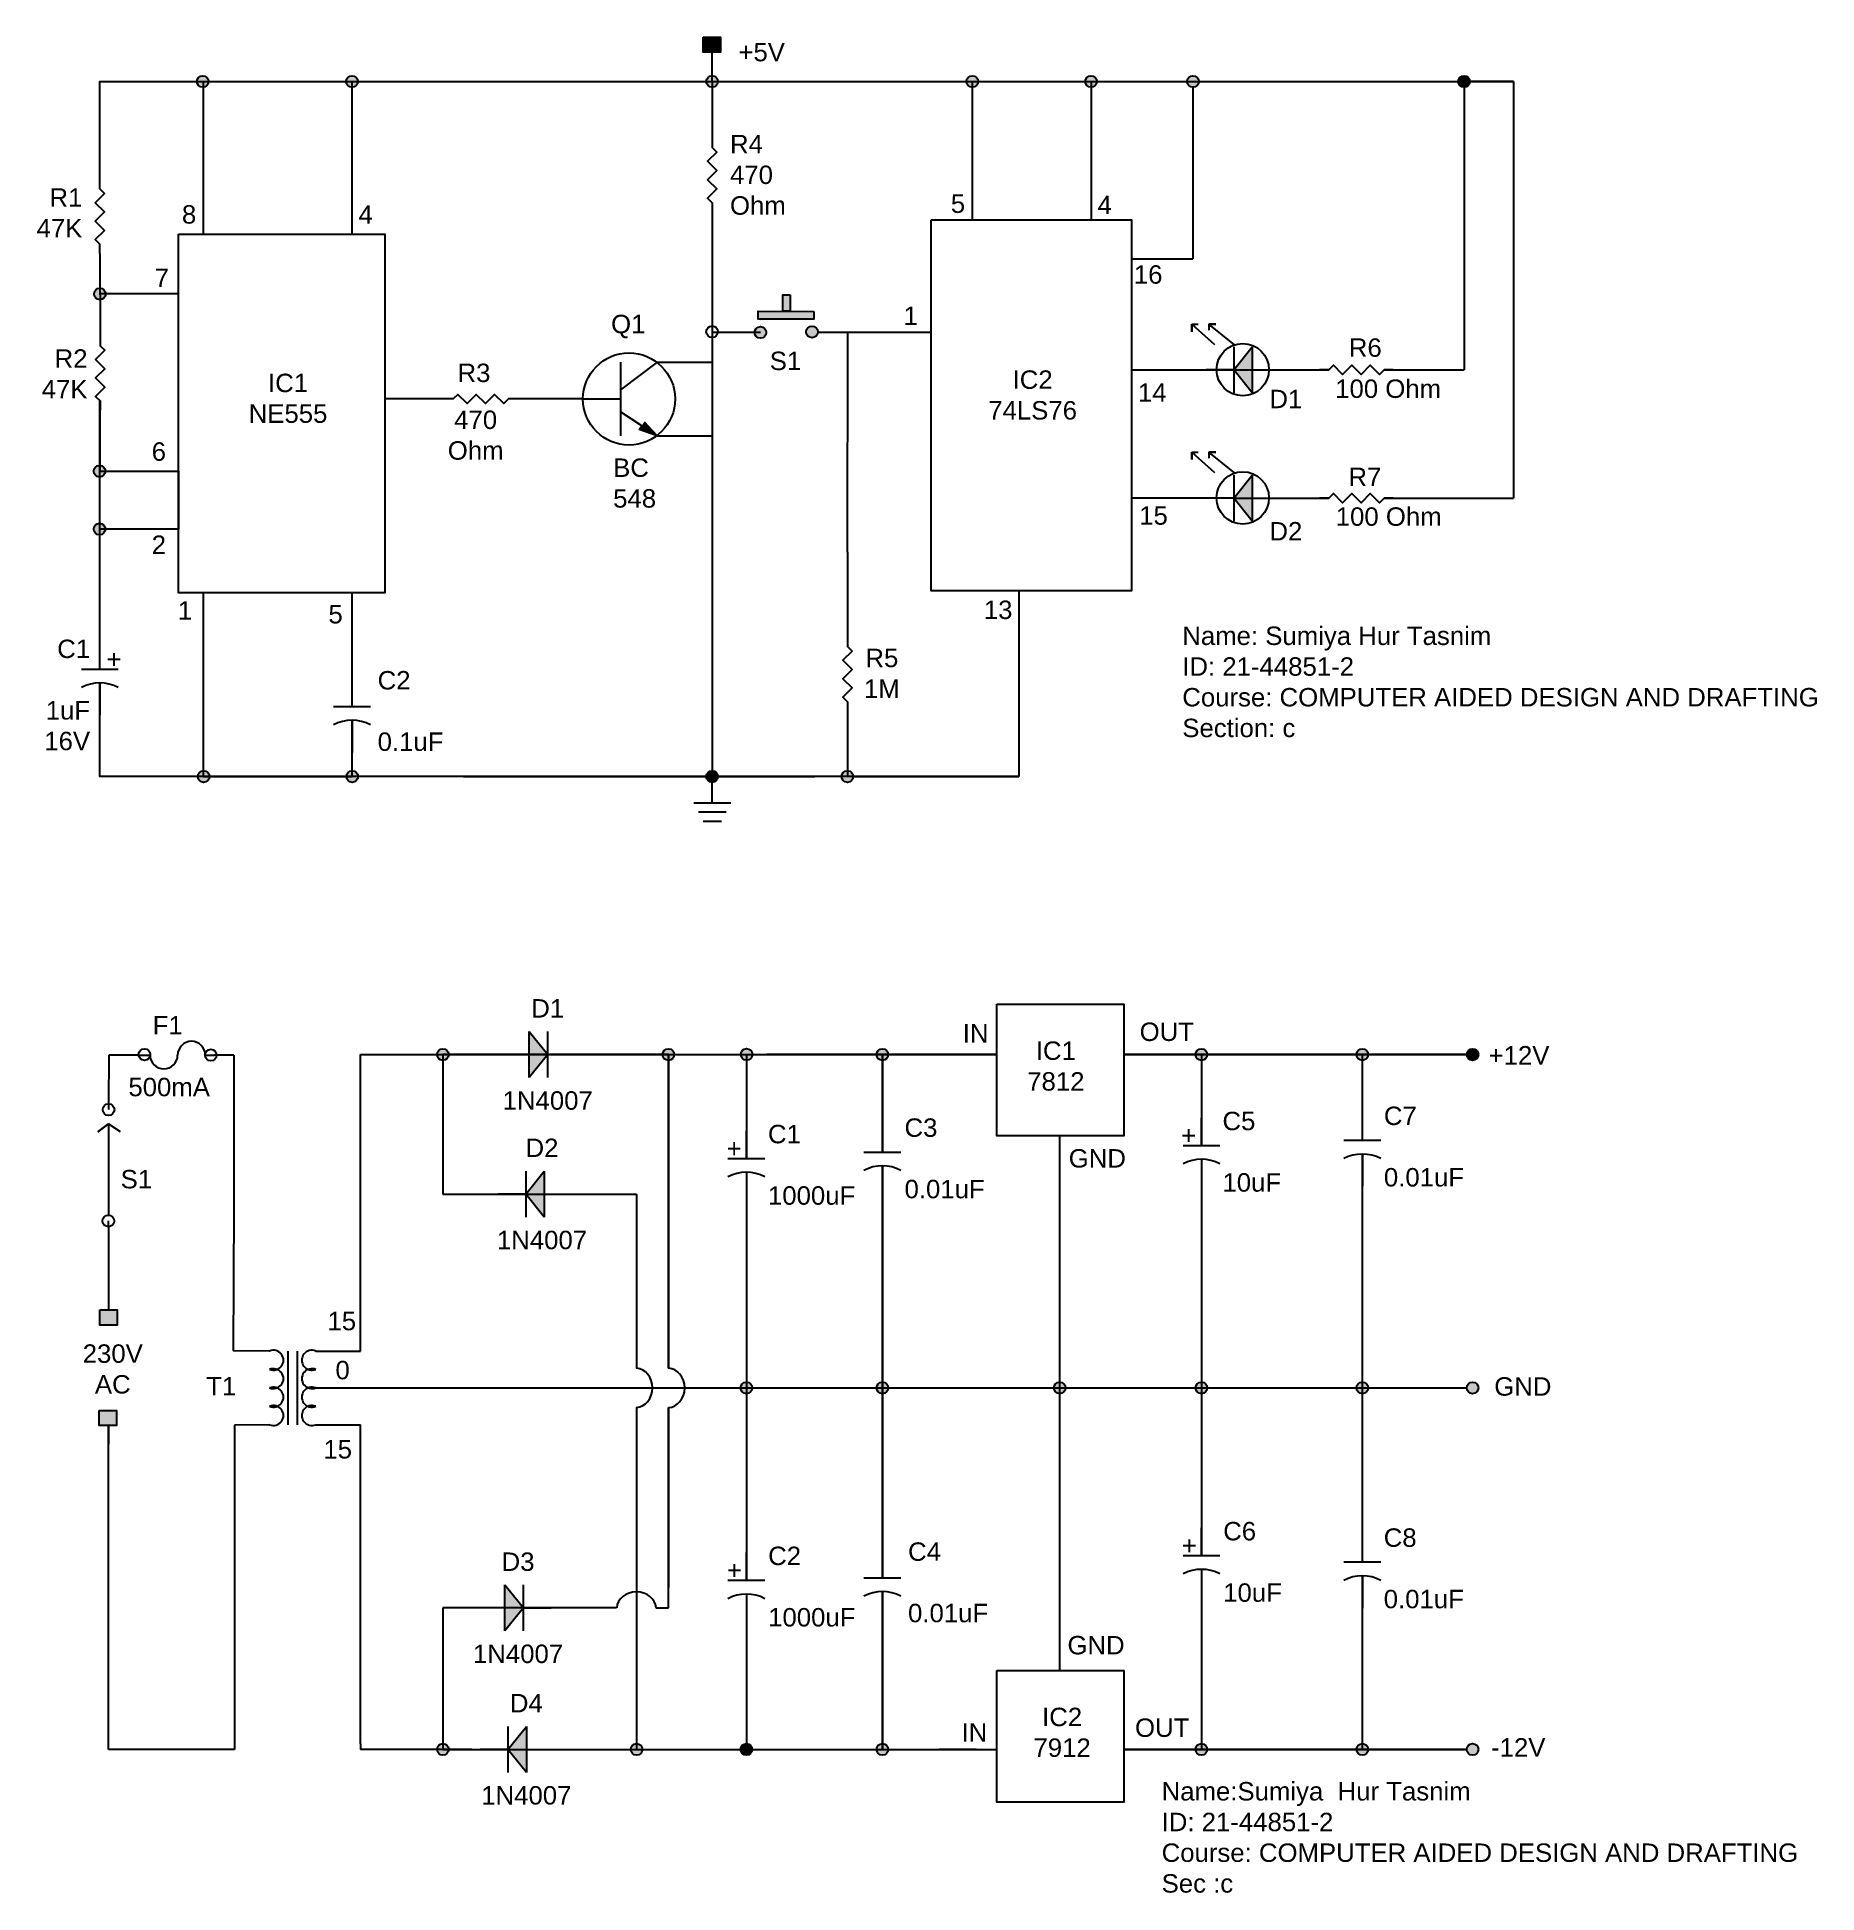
# Model space of a CAD drawing. Header units: inches. Extents: x -19.3 to -9.6, y 13.2 to 23.3.
import ezdxf

# ---------------------------------------------------------------- set-up
doc = ezdxf.new("R2010")
doc.units = ezdxf.units.IN
doc.header["$MEASUREMENT"] = 0

# ---------------------------------------------------------------- blocks, each defined once
blk = doc.blocks.new('Resistor')
at = {"color": 7}
blk.add_lwpolyline([(0, 0), (0.05, 0), (0.075, 0.025), (0.125, -0.025), (0.175, 0.025), (0.225, -0.025), (0.275, 0.025), (0.325, -0.025), (0.35, 0), (0.4, 0)], dxfattribs=at)
blk = doc.blocks.new('Capacitor')
at = {"color": 7}
for p, q in [((0.15, 0), (0, 0)), ((0.15, -0.1), (0.15, 0.1)), ((0.225, 0), (0.4, 0))]:
    blk.add_line(p, q, dxfattribs=at)
blk.add_arc((0.4375, 0), 0.2125, 151.9275, 208.0725, dxfattribs=at)
blk = doc.blocks.new('Transistor - NPN')
at = {"color": 7}
for p, q in [((0.199999, 0.2), (0.199999, -0.2)), ((0.399999, 0.2), (0.199999, 0.05)), ((0, 0), (0.199999, 0)), ((0.316132, -0.145536), (0.201153, -0.069033)), ((0.302516, -0.166503), (0.316132, -0.145536)), ((0.399999, -0.2), (0.302516, -0.166503)), ((0.329748, -0.124569), (0.399999, -0.2))]:
    blk.add_line(p, q, dxfattribs=at)
blk.add_solid([(0.302516, -0.166503), (0.399999, -0.2), (0.329748, -0.124569)], dxfattribs=at)
blk = doc.blocks.new('Ground')
at = {"color": 7}
for p, q in [((-0.1, 0), (0.1, 0)), ((0.075, -0.05), (-0.075, -0.05)), ((-0.05, -0.1), (0.05, -0.1))]:
    blk.add_line(p, q, dxfattribs=at)
blk = doc.blocks.new('Diode')
at = {"color": 7}
for p, q in [((0.15, 0.125), (0.25, 0)), ((0.15, -0.125), (0.15, 0.125)), ((0.25, -0.125), (0.25, 0.125)), ((0.15, 0), (0, 0)), ((0.25, 0), (0.15, -0.125)), ((0.25, 0), (0.4, 0))]:
    blk.add_line(p, q, dxfattribs=at)
blk.add_solid([(0.15, -0.125), (0.25, 0), (0.15, 0.125)], dxfattribs=at)
blk = doc.blocks.new('Transformer')
at = {"color": 7}
for p, q in [((0.1, 0), (0.1, 0.4)), ((0.15, 0.4), (0.15, 0))]:
    blk.add_line(p, q, dxfattribs=at)
for centre, start, end in [((0.021, 0.35), 247.3801, 112.6199), ((0.229, 0.35), 67.3801, 292.6199), ((0.021, 0.25), 247.3801, 112.6199), ((0.229, 0.25), 67.3801, 292.6199), ((0.021, 0.15), 247.3801, 112.6199), ((0.229, 0.15), 67.3801, 292.6199), ((0.021, 0.05), 247.3801, 112.6199), ((0.229, 0.05), 67.3801, 292.6199)]:
    blk.add_arc(centre, 0.0542, start, end, dxfattribs=at)
blk = doc.blocks.new('Fuse')
at = {"color": 7}
for p, q in [((0, 0), (0.05, 0)), ((0.35, 0), (0.4, 0))]:
    blk.add_line(p, q, dxfattribs=at)
for centre, start, end in [((0.125, 0), 180, 0), ((0.275, 0), 0, 180)]:
    blk.add_arc(centre, 0.075, start, end, dxfattribs=at)

msp = doc.modelspace()

# ---------------------------------------------------------------- hatches: boundary and pattern name
msp.add_hatch(color=152).paths.add_polyline_path([(-15.66, 23.281), (-15.566, 23.281), (-15.566, 23.199), (-15.66, 23.199)])
h = msp.add_hatch(color=256)
edge = h.paths.add_edge_path()
edge.add_arc((-13.002, 23.04), 0.0316, 0, 360)
edge = h.paths.add_edge_path()
edge.add_arc((-13.555, 23.04), 0.0316, 0, 360)
edge = h.paths.add_edge_path()
edge.add_arc((-14.199, 23.04), 0.0316, 0, 360)
edge = h.paths.add_edge_path()
edge.add_arc((-15.611, 23.04), 0.0316, 0, 360)
edge = h.paths.add_edge_path()
edge.add_arc((-17.565, 23.04), 0.0316, 0, 360)
edge = h.paths.add_edge_path()
edge.add_arc((-18.375, 23.04), 0.0316, 0, 360)
edge = h.paths.add_edge_path()
edge.add_arc((-18.933, 21.887), 0.0316, 0, 360)
edge = h.paths.add_edge_path()
edge.add_arc((-18.935, 20.611), 0.0316, 0, 360)
edge = h.paths.add_edge_path()
edge.add_arc((-18.935, 20.925), 0.0316, 0, 360)
edge = h.paths.add_edge_path()
edge.add_arc((-18.37, 19.268), 0.0316, 0, 360)
edge = h.paths.add_edge_path()
edge.add_arc((-17.564, 19.268), 0.0316, 0, 360)
edge = h.paths.add_edge_path()
edge.add_arc((-14.877, 19.268), 0.0316, 0, 360)
h = msp.add_hatch(color=256)
edge = h.paths.add_edge_path()
edge.add_arc((-11.531, 23.04), 0.0316, 0, 360)
h = msp.add_hatch(color=152)
h.paths.add_polyline_path([(-15.059, 21.792), (-15.059, 21.75), (-15.362, 21.751), (-15.362, 21.793)])
h.paths.add_polyline_path([(-15.187, 21.883), (-15.187, 21.793), (-15.228, 21.793), (-15.228, 21.883)])
edge = h.paths.add_edge_path()
edge.add_arc((-15.349, 21.678), 0.0316, 0, 360)
edge = h.paths.add_edge_path()
edge.add_arc((-15.069, 21.681), 0.0316, 0, 360)
h = msp.add_hatch(color=256)
edge = h.paths.add_edge_path()
edge.add_arc((-15.611, 19.268), 0.0316, 0, 360)
h = msp.add_hatch(color=256)
h.paths.add_polyline_path([(-18.933, 16.374), (-18.84, 16.374), (-18.84, 16.291), (-18.933, 16.291)])
h.paths.add_polyline_path([(-18.937, 15.828), (-18.843, 15.828), (-18.843, 15.745), (-18.937, 15.745)])
edge = h.paths.add_edge_path()
edge.add_arc((-17.072, 17.759), 0.0316, 0, 360)
edge = h.paths.add_edge_path()
edge.add_arc((-15.848, 17.759), 0.0316, 0, 360)
edge = h.paths.add_edge_path()
edge.add_arc((-15.424, 17.76), 0.0316, 0, 360)
edge = h.paths.add_edge_path()
edge.add_arc((-14.687, 17.759), 0.0316, 0, 360)
edge = h.paths.add_edge_path()
edge.add_arc((-15.425, 15.95), 0.0316, 0, 360)
edge = h.paths.add_edge_path()
edge.add_arc((-14.687, 15.95), 0.0316, 0, 360)
edge = h.paths.add_edge_path()
edge.add_arc((-13.725, 15.95), 0.0316, 0, 360)
edge = h.paths.add_edge_path()
edge.add_arc((-12.956, 15.95), 0.0316, 0, 360)
edge = h.paths.add_edge_path()
edge.add_arc((-12.083, 15.95), 0.0316, 0, 360)
edge = h.paths.add_edge_path()
edge.add_arc((-11.485, 15.95), 0.0316, 0, 360)
edge = h.paths.add_edge_path()
edge.add_arc((-12.083, 17.759), 0.0316, 0, 360)
edge = h.paths.add_edge_path()
edge.add_arc((-12.956, 17.759), 0.0316, 0, 360)
edge = h.paths.add_edge_path()
edge.add_arc((-14.687, 13.988), 0.0316, 0, 360)
edge = h.paths.add_edge_path()
edge.add_arc((-16.021, 13.988), 0.0316, 0, 360)
edge = h.paths.add_edge_path()
edge.add_arc((-17.072, 13.988), 0.0316, 0, 360)
edge = h.paths.add_edge_path()
edge.add_arc((-12.956, 13.988), 0.0316, 0, 360)
edge = h.paths.add_edge_path()
edge.add_arc((-12.083, 13.988), 0.0316, 0, 360)
edge = h.paths.add_edge_path()
edge.add_arc((-11.485, 13.988), 0.0316, 0, 360)
edge = h.paths.add_edge_path()
edge.add_line((-11.453, 17.759), (-13.377, 17.759))
h = msp.add_hatch(color=256)
edge = h.paths.add_edge_path()
edge.add_arc((-11.485, 17.759), 0.0316, 0, 360)
h = msp.add_hatch(color=256)
edge = h.paths.add_edge_path()
edge.add_arc((-15.425, 13.988), 0.0316, 0, 360)

# ---------------------------------------------------------------- linework, layer by layer
for p, q in [((-15.611, 23.04), (-15.611, 23.213)), ((-18.372, 23.04), (-18.372, 22.212)), ((-17.565, 22.212), (-17.565, 23.04)), ((-17.565, 23.04), (-16.96, 23.04)), ((-15.952, 23.04), (-15.541, 23.04)), ((-15.611, 23.04), (-15.611, 22.682)), ((-15.054, 23.04), (-14.359, 23.04)), ((-14.199, 22.29), (-14.199, 23.04)), ((-13.555, 23.04), (-13.555, 22.29)), ((-13.003, 23.04), (-11.263, 23.04)), ((-13.002, 23.008), (-13.002, 22.078)), ((-11.263, 23.04), (-11.531, 23.04)), ((-11.531, 23.008), (-11.531, 21.475)), ((-11.263, 23.04), (-11.263, 20.779)), ((-15.611, 22.382), (-15.611, 21.698)), ((-13.605, 22.29), (-13.471, 22.29)), ((-18.933, 22.107), (-18.932, 21.656)), ((-13.336, 22.078), (-13.002, 22.078)), ((-18.507, 21.887), (-18.933, 21.887)), ((-15.611, 21.698), (-15.611, 19.268)), ((-15.349, 21.678), (-15.611, 21.678)), ((-15.037, 21.68), (-14.423, 21.679)), ((-14.877, 20.486), (-14.875, 21.68)), ((-13.336, 21.708), (-13.336, 21.283)), ((-15.909, 21.517), (-15.611, 21.517)), ((-13.336, 21.475), (-12.782, 21.475)), ((-12.782, 21.475), (-12.265, 21.475)), ((-12.531, 21.475), (-12.319, 21.475)), ((-11.965, 21.475), (-11.531, 21.475)), ((-18.933, 21.306), (-18.933, 20.925)), ((-17.016, 21.317), (-17.386, 21.317)), ((-16.309, 21.317), (-16.716, 21.317)), ((-15.909, 21.117), (-15.611, 21.117)), ((-18.933, 20.925), (-18.507, 20.925)), ((-18.507, 20.925), (-18.507, 20.611)), ((-12.776, 20.779), (-13.336, 20.779)), ((-12.776, 20.779), (-12.265, 20.779)), ((-12.531, 20.779), (-12.319, 20.779)), ((-11.965, 20.779), (-11.263, 20.779)), ((-18.507, 20.611), (-18.933, 20.611)), ((-14.877, 20.486), (-14.877, 19.974)), ((-18.372, 20.264), (-18.372, 19.268)), ((-17.565, 19.648), (-17.565, 20.264)), ((-13.672, 20.276), (-14.098, 20.276)), ((-13.947, 20.276), (-13.947, 19.268)), ((-14.877, 19.674), (-14.877, 19.268)), ((-18.933, 19.529), (-18.933, 19.604)), ((-17.565, 19.268), (-17.565, 19.573)), ((-18.372, 19.268), (-17.565, 19.268)), ((-16.96, 19.268), (-15.054, 19.268)), ((-15.61, 19.125), (-15.611, 19.268)), ((-14.852, 19.268), (-13.947, 19.268)), ((-14.224, 19.268), (-14.426, 19.268)), ((-18.885, 17.756), (-18.886, 17.492)), ((-18.723, 17.756), (-18.885, 17.756)), ((-18.723, 17.756), (-18.711, 17.756)), ((-18.66, 17.756), (-18.661, 17.756)), ((-18.361, 17.756), (-18.362, 17.756)), ((-18.299, 17.756), (-18.311, 17.756)), ((-18.207, 17.756), (-18.299, 17.756)), ((-18.207, 17.756), (-18.207, 16.928)), ((-17.519, 16.931), (-17.519, 17.759)), ((-17.519, 17.759), (-16.914, 17.759)), ((-17.072, 17.759), (-17.072, 17.002)), ((-15.848, 17.759), (-17.072, 17.759)), ((-17.072, 17.759), (-17.072, 17.002)), ((-16.914, 17.759), (-15.906, 17.759)), ((-15.906, 17.759), (-15.495, 17.759)), ((-15.848, 17.759), (-15.848, 16.057)), ((-15.848, 16.057), (-15.848, 17.759)), ((-15.848, 16.057), (-15.848, 17.759)), ((-15.495, 17.759), (-14.067, 17.759)), ((-15.425, 17.759), (-15.425, 17.195)), ((-14.067, 17.759), (-15.315, 17.759)), ((-15.008, 17.759), (-14.313, 17.759)), ((-14.687, 17.759), (-14.687, 17.23)), ((-14.687, 17.23), (-14.687, 17.759)), ((-11.453, 17.759), (-13.377, 17.759)), ((-13.377, 17.759), (-12.956, 17.759)), ((-13.377, 17.759), (-11.453, 17.759)), ((-12.957, 17.759), (-11.453, 17.759)), ((-12.956, 17.759), (-12.956, 17.266)), ((-12.956, 17.728), (-12.956, 17.266)), ((-12.083, 17.294), (-12.083, 17.759)), ((-11.453, 17.759), (-11.485, 17.759)), ((-11.485, 17.759), (-11.485, 17.728)), ((-18.886, 17.492), (-18.886, 17.46)), ((-18.886, 17.383), (-18.945, 17.34)), ((-18.886, 17.383), (-18.887, 17.227)), ((-18.887, 17.227), (-18.887, 16.888)), ((-13.725, 14.417), (-13.725, 17.317)), ((-14.687, 17.155), (-14.687, 14.919)), ((-14.687, 14.919), (-14.687, 17.155)), ((-12.956, 17.191), (-12.956, 15.04)), ((-12.956, 17.191), (-12.956, 16.797)), ((-12.083, 15.005), (-12.083, 17.219)), ((-17.519, 16.15), (-17.519, 17.088)), ((-15.425, 17.12), (-15.425, 14.906)), ((-18.207, 16.928), (-18.209, 16.151)), ((-17.072, 17.002), (-16.021, 17.002)), ((-16.021, 17.002), (-16.021, 16.646)), ((-18.887, 16.827), (-18.887, 16.856)), ((-18.887, 16.827), (-18.887, 16.375)), ((-16.021, 16.646), (-16.021, 16.057)), ((-18.887, 16.375), (-18.887, 16.374)), ((-18.887, 16.292), (-18.887, 16.292)), ((-18.012, 16.15), (-18.209, 16.151)), ((-17.762, 16.15), (-17.519, 16.15)), ((-17.762, 15.95), (-11.517, 15.95)), ((-15.315, 15.95), (-14.687, 15.95)), ((-14.687, 15.95), (-14.687, 14.919)), ((-16.021, 15.843), (-16.021, 13.988)), ((-15.848, 14.756), (-15.848, 15.843)), ((-15.848, 14.866), (-15.848, 15.843)), ((-15.848, 15.843), (-15.848, 14.866)), ((-18.887, 15.745), (-18.887, 15.644)), ((-18.012, 15.75), (-18.203, 15.748)), ((-18.203, 15.748), (-18.203, 13.988)), ((-17.762, 15.75), (-17.519, 15.75)), ((-17.518, 14.019), (-17.519, 15.75)), ((-12.956, 14.965), (-12.956, 13.988)), ((-12.083, 13.988), (-12.083, 14.93)), ((-15.425, 14.831), (-15.425, 13.988)), ((-14.687, 13.988), (-14.687, 14.844)), ((-14.687, 14.844), (-14.687, 13.988)), ((-14.687, 14.844), (-14.687, 13.988)), ((-16.129, 14.756), (-17.072, 14.756)), ((-17.072, 14.756), (-17.072, 13.988)), ((-15.916, 14.756), (-15.848, 14.756)), ((-18.887, 14.495), (-18.887, 14.57)), ((-18.887, 14.249), (-18.887, 14.324)), ((-18.886, 13.988), (-18.887, 14.249)), ((-17.518, 14.019), (-17.518, 13.988)), ((-18.203, 13.988), (-18.886, 13.988)), ((-16.914, 13.988), (-17.518, 13.988)), ((-17.072, 13.988), (-16.914, 13.988)), ((-16.914, 13.988), (-15.008, 13.988)), ((-16.021, 13.988), (-15.848, 13.988)), ((-15.008, 13.988), (-14.687, 13.988)), ((-14.806, 13.988), (-14.067, 13.988)), ((-14.687, 13.988), (-14.067, 13.988)), ((-14.179, 13.988), (-14.38, 13.988)), ((-11.517, 13.988), (-13.377, 13.988)), ((-13.377, 13.988), (-11.517, 13.988)), ((-12.956, 13.988), (-12.083, 13.988))]:
    msp.add_line(p, q)
at = {"lineweight": 25}
for p, q in [((-13.008, 21.723), (-12.885, 21.612)), ((-13.008, 21.723), (-13.008, 21.682)), ((-13.008, 21.682), (-13.008, 21.723)), ((-13.008, 21.723), (-12.973, 21.723)), ((-12.776, 21.611), (-12.916, 21.723)), ((-12.916, 21.723), (-12.878, 21.723)), ((-12.878, 21.723), (-12.916, 21.723)), ((-12.916, 21.723), (-12.916, 21.69)), ((-13.008, 21.029), (-12.885, 20.918)), ((-13.008, 21.029), (-13.008, 20.988)), ((-13.008, 20.988), (-13.008, 21.029)), ((-13.008, 21.029), (-12.973, 21.029)), ((-12.776, 20.917), (-12.916, 21.029)), ((-12.916, 21.029), (-12.878, 21.029)), ((-12.878, 21.029), (-12.916, 21.029)), ((-12.916, 21.029), (-12.916, 20.996)), ((-18.945, 17.34), (-18.886, 17.383)), ((-18.886, 17.383), (-18.823, 17.342))]:
    msp.add_line(p, q, dxfattribs=at)
at = {"color": 0}
msp.add_lwpolyline([(-15.66, 23.281), (-15.566, 23.281), (-15.566, 23.199), (-15.66, 23.199)], close=True, dxfattribs=at)
for points in [[(-18.933, 22.457), (-18.933, 23.04), (-13.003, 23.04)], [(-18.933, 19.851), (-18.933, 21.306)], [(-18.933, 19.604), (-18.933, 19.776)], [(-13.947, 19.268), (-18.933, 19.268), (-18.933, 19.529)], [(-18.887, 14.57), (-18.887, 15.745)], [(-18.887, 14.324), (-18.887, 14.495)]]:
    msp.add_lwpolyline(points)
for points in [[(-14.423, 22.29), (-13.336, 22.29), (-13.336, 20.276), (-14.423, 20.276)], [(-18.507, 22.212), (-17.386, 22.212), (-17.386, 20.264), (-18.507, 20.264)], [(-14.067, 18.033), (-13.377, 18.033), (-13.377, 17.317), (-14.067, 17.317)], [(-18.933, 16.374), (-18.84, 16.374), (-18.84, 16.291), (-18.933, 16.291)], [(-18.937, 15.828), (-18.843, 15.828), (-18.843, 15.745), (-18.937, 15.745)], [(-14.067, 14.417), (-13.377, 14.417), (-13.377, 13.701), (-14.067, 13.701)]]:
    msp.add_lwpolyline(points, close=True)
at = {"color": 5}
for points in [[(-15.187, 21.883), (-15.187, 21.793), (-15.228, 21.793), (-15.228, 21.883)], [(-15.059, 21.792), (-15.059, 21.75), (-15.362, 21.751), (-15.362, 21.793)]]:
    msp.add_lwpolyline(points, close=True, dxfattribs=at)
for centre, radius in [((-18.375, 23.04), 0.0316), ((-17.565, 23.04), 0.0316), ((-15.611, 23.04), 0.0316), ((-14.199, 23.04), 0.0316), ((-13.555, 23.04), 0.0316), ((-13.002, 23.04), 0.0316), ((-11.531, 23.04), 0.0316), ((-18.933, 21.887), 0.0316), ((-15.611, 21.682), 0.0316), ((-16.062, 21.317), 0.25), ((-12.732, 21.476), 0.142), ((-18.935, 20.925), 0.0316), ((-12.732, 20.78), 0.142), ((-18.935, 20.611), 0.0316), ((-18.37, 19.268), 0.0316), ((-17.564, 19.268), 0.0316), ((-15.611, 19.268), 0.0316), ((-14.877, 19.268), 0.0316), ((-18.691, 17.759), 0.0316), ((-18.331, 17.756), 0.0316), ((-17.072, 17.759), 0.0316), ((-15.848, 17.759), 0.0316), ((-15.424, 17.76), 0.0316), ((-14.687, 17.759), 0.0316), ((-12.956, 17.759), 0.0316), ((-12.083, 17.759), 0.0316), ((-11.485, 17.759), 0.0316), ((-18.886, 17.46), 0.0316), ((-18.887, 16.856), 0.0316), ((-15.425, 15.95), 0.0316), ((-14.687, 15.95), 0.0316), ((-13.725, 15.95), 0.0316), ((-12.956, 15.95), 0.0316), ((-12.083, 15.95), 0.0316), ((-11.485, 15.95), 0.0316), ((-17.072, 13.988), 0.0316), ((-16.021, 13.988), 0.0316), ((-15.425, 13.988), 0.0316), ((-14.687, 13.988), 0.0316), ((-12.956, 13.988), 0.0316), ((-12.083, 13.988), 0.0316), ((-11.485, 13.988), 0.0316)]:
    msp.add_circle(centre, radius)
for centre in [(-15.349, 21.678), (-15.069, 21.681)]:
    msp.add_circle(centre, 0.0316, dxfattribs=at)
for centre, major_axis, start_param, end_param in [((-16.027, 15.95), (0, -0.107), 0.06603, 3.075563), ((-15.852, 15.95), (0, -0.107), 0.041289, 3.100304), ((-16.022, 14.751), (0.107, 0), 0.062202, 3.079391)]:
    msp.add_ellipse(centre, major_axis=major_axis, ratio=0.862895, start_param=start_param, end_param=end_param)

# ---------------------------------------------------------------- block references
for name, p, rotation in [('Resistor', (-15.611, 22.732), 270), ('Resistor', (-18.933, 22.107), 90), ('Resistor', (-18.932, 21.656), 270), ('Diode', (-12.531, 21.475), 180), ('Resistor', (-11.915, 21.475), 180), ('Resistor', (-16.666, 21.317), 180), ('Diode', (-12.531, 20.779), 180), ('Resistor', (-11.915, 20.779), 180), ('Capacitor', (-18.933, 20.001), 270), ('Resistor', (-14.877, 20.024), 270), ('Capacitor', (-17.565, 19.798), 270), ('Capacitor', (-12.083, 17.444), 270), ('Capacitor', (-15.425, 17.345), 270), ('Capacitor', (-14.687, 17.38), 270), ('Capacitor', (-12.956, 17.416), 270), ('Diode', (-16.372, 17.002), 180), ('Capacitor', (-12.956, 15.19), 270), ('Capacitor', (-12.083, 15.155), 270), ('Capacitor', (-15.425, 15.056), 270), ('Capacitor', (-14.687, 15.069), 270), ('Diode', (-16.469, 13.988), 180)]:
    msp.add_blockref(name, p, dxfattribs=dict(rotation=rotation))
for name, p in [('Transistor - NPN', (-16.309, 21.317)), ('Ground', (-15.61, 19.125)), ('Fuse', (-18.711, 17.756)), ('Diode', (-16.753, 17.759)), ('Transformer', (-18.012, 15.75)), ('Diode', (-16.885, 14.756))]:
    msp.add_blockref(name, p)

# ---------------------------------------------------------------- texts
at = {"char_height": 0.1}
for s, insert, width, attachment_point in [('{\\fArial|b0|i0|c0|p34;+5V}', (-15.342, 23.199), 0.7794, 5), ('{\\fArial|b0|i0|c0|p34;R4 \\P470\\POhm}', (-15.514, 22.533), 0.7794, 4), ('{\\fArial|b0|i0|c0|p34;R1\\P47K}', (-19.028, 22.327), 0.7794, 6), ('{\\fArial|b0|i0|c0|p34;8}', (-18.449, 22.318), 0.7794, 5), ('{\\fArial|b0|i0|c0|p34;4}', (-17.491, 22.318), 0.7794, 5), ('{\\fArial|b0|i0|c0|p34;5}', (-14.277, 22.376), 0.7794, 5), ('{\\fArial|b0|i0|c0|p34;4}', (-13.481, 22.37), 0.7794, 5), ('{\\fArial|b0|i0|c0|p34;7}', (-18.597, 21.974), 0.7794, 5), ('{\\fArial|b0|i0|c0|p34;16}', (-13.245, 21.992), 0.7794, 5), ('{\\fArial|b0|i0|c0|p34;Q1}', (-16.066, 21.71), 0.7794, 5), ('{\\fArial|b0|i0|c0|p34;1}', (-14.534, 21.768), 0.7794, 5), ('{\\fArial|b0|i0|c0|p34;R2\\P47K}', (-19, 21.453), 0.7794, 6), ('{\\fArial|b0|i0|c0|p34;S1}', (-15.213, 21.523), 0.7794, 5), ('{\\fArial|b0|i0|c0|p34;R6}', (-12.067, 21.595), 0.7794, 5), ('{\\fArial|b0|i0|c0|p34;IC1\\PNE555}', (-17.912, 21.32), 0.7794, 5), ('{\\fArial|b0|i0|c0|p34;R3}', (-16.903, 21.458), 0.7794, 5), ('{\\fArial|b0|i0|c0|p34;IC2\\P74LS76}', (-13.872, 21.338), 0.7794, 5), ('{\\fArial|b0|i0|c0|p34;14}', (-13.223, 21.352), 0.7794, 5), ('{\\fArial|b0|i0|c0|p34;D1}', (-12.498, 21.317), 0.7794, 5), ('{\\fArial|b0|i0|c0|p34;100 Ohm}', (-11.943, 21.372), 0.7794, 5), ('{\\fArial|b0|i0|c0|p34;470 \\POhm}', (-16.894, 21.12), 0.7794, 5), ('{\\fArial|b0|i0|c0|p34;6}', (-18.613, 21.031), 0.7794, 5), ('{\\fArial|b0|i0|c0|p34;BC \\P548}', (-16.148, 20.86), 0.7794, 4), ('{\\fArial|b0|i0|c0|p34;R7}', (-12.069, 20.894), 0.7794, 5), ('{\\fArial|b0|i0|c0|p34;15}', (-13.216, 20.684), 0.7794, 5), ('{\\fArial|b0|i0|c0|p34;D2}', (-12.498, 20.599), 0.7794, 5), ('{\\fArial|b0|i0|c0|p34;100 Ohm}', (-11.94, 20.678), 0.7794, 5), ('{\\fArial|b0|i0|c0|p34;2}', (-18.613, 20.526), 0.7794, 5), ('{\\fArial|b0|i0|c0|p34;1}', (-18.471, 20.169), 0.7794, 5), ('{\\fArial|b0|i0|c0|p34;5}', (-17.654, 20.148), 0.7794, 5), ('{\\fArial|b0|i0|c0|p34;13}', (-14.059, 20.172), 0.7794, 5), ('{\\fArial|b0|i0|c0|p34;Name: Sumiya Hur Tasnim\\PID: 21-44851-2\\PCourse: COMPUTER AIDED DESIGN AND DRAFTING\\PSection: c}', (-13.06, 19.781), 3.71167, 4), ('{\\fArial|b0|i0|c0|p34;C1\\P\\P1uF\\P16V}', (-18.986, 19.71), 0.7794, 6), ('{\\fArial|b0|i0|c0|p34;R5\\P1M}', (-14.69, 19.828), 0.7794, 5), ('{\\fArial|b0|i0|c0|p34;+}', (-18.856, 19.905), 0.7794, 5), ('{\\fArial|b0|i0|c0|p34;C2\\P\\P0.1uF}', (-17.426, 19.623), 0.7794, 4), ('{\\fArial|b0|i0|c0|p34;D1\\P\\P\\P1N4007}', (-16.503, 17.759), 0.7794, 5), ('{\\fArial|b0|i0|c0|p34;F1}', (-18.565, 17.918), 0.7794, 5), ('{\\fArial|b0|i0|c0|p34;OUT}', (-13.144, 17.882), 0.7794, 5), ('{\\fArial|b0|i0|c0|p34;IN}', (-14.251, 17.874), 0.7794, 4), ('{\\fArial|b0|i0|c0|p34;IC1\\P7812}', (-13.746, 17.696), 0.7794, 5), ('{\\fArial|b0|i0|c0|p34;+12V}', (-11.233, 17.755), 0.7794, 5), ('{\\fArial|b0|i0|c0|p34;500mA}', (-18.557, 17.582), 0.7794, 5), ('{\\fArial|b0|i0|c0|p34;C5\\P\\P10uF}', (-12.842, 17.231), 0.7794, 4), ('{\\fArial|b0|i0|c0|p34;C7\\P\\P0.01uF}', (-11.966, 17.259), 0.7794, 4), ('{\\fArial|b0|i0|c0|p34;C1\\P\\P1000uF}', (-15.308, 17.16), 0.7794, 4), ('{\\fArial|b0|i0|c0|p34;C3\\P\\P0.01uF}', (-14.567, 17.195), 0.7794, 4), ('{\\fArial|b0|i0|c0|p34;+}', (-13.025, 17.321), 0.7794, 5), ('{\\fArial|b0|i0|c0|p34;D2\\P\\P\\P1N4007}', (-16.534, 17.002), 0.7794, 5), ('{\\fArial|b0|i0|c0|p34;+}', (-15.491, 17.25), 0.7794, 5), ('{\\fArial|b0|i0|c0|p34;GND}', (-13.521, 17.195), 0.7794, 5), ('{\\fArial|b0|i0|c0|p34;S1}', (-18.735, 17.082), 0.7794, 5), ('{\\fArial|b0|i0|c0|p34;15}', (-17.698, 16.312), 0.7794, 4), ('{\\fArial|b0|i0|c0|p34;230V\\PAC}', (-18.863, 16.052), 0.7794, 5), ('{\\fArial|b0|i0|c0|p34;0}', (-17.616, 16.046), 0.7794, 5), ('{\\fArial|b0|i0|c0|p34;T1}', (-18.193, 15.959), 0.7794, 6), ('{\\fArial|b0|i0|c0|p34;GND}', (-11.212, 15.957), 0.7794, 5), ('{\\fArial|b0|i0|c0|p34;15}', (-17.565, 15.616), 0.7794, 6), ('{\\fArial|b0|i0|c0|p34;C6\\P\\P10uF}', (-12.838, 15.005), 0.7794, 4), ('{\\fArial|b0|i0|c0|p34;C4\\P\\P0.01uF}', (-14.548, 14.894), 0.7794, 4), ('{\\fArial|b0|i0|c0|p34;+}', (-13.022, 15.095), 0.7794, 5), ('{\\fArial|b0|i0|c0|p34;C8\\P\\P0.01uF}', (-11.967, 14.97), 0.7794, 4), ('{\\fArial|b0|i0|c0|p34;D3\\P\\P\\P1N4007}', (-16.664, 14.756), 0.7794, 5), ('{\\fArial|b0|i0|c0|p34;C2\\P\\P1000uF}', (-15.307, 14.871), 0.7794, 4), ('{\\fArial|b0|i0|c0|p34;+}', (-15.49, 14.961), 0.7794, 5), ('{\\fArial|b0|i0|c0|p34;GND}', (-13.528, 14.553), 0.7794, 5), ('{\\fArial|b0|i0|c0|p34;D4\\P\\P\\P1N4007}', (-16.619, 13.988), 0.7794, 5), ('{\\fArial|b0|i0|c0|p34;IC2\\P7912}', (-13.712, 14.08), 0.7794, 5), ('{\\fArial|b0|i0|c0|p34;IN}', (-14.188, 14.08), 0.7794, 5), ('{\\fArial|b0|i0|c0|p34;OUT}', (-13.169, 14.105), 0.7794, 5), ('{\\fArial|b0|i0|c0|p34;-12V}', (-11.237, 13.999), 0.7794, 5), ('{\\fArial|b0|i0|c0|p34;Name:Sumiya  Hur Tasnim\\PID: 21-44851-2\\PCourse: COMPUTER AIDED DESIGN AND DRAFTING\\PSec :c}', (-13.172, 13.51), 3.71167, 4)]:
    msp.add_mtext(s, dxfattribs=dict(at, insert=insert, width=width, attachment_point=attachment_point))

doc.saveas('drawing.dxf')
